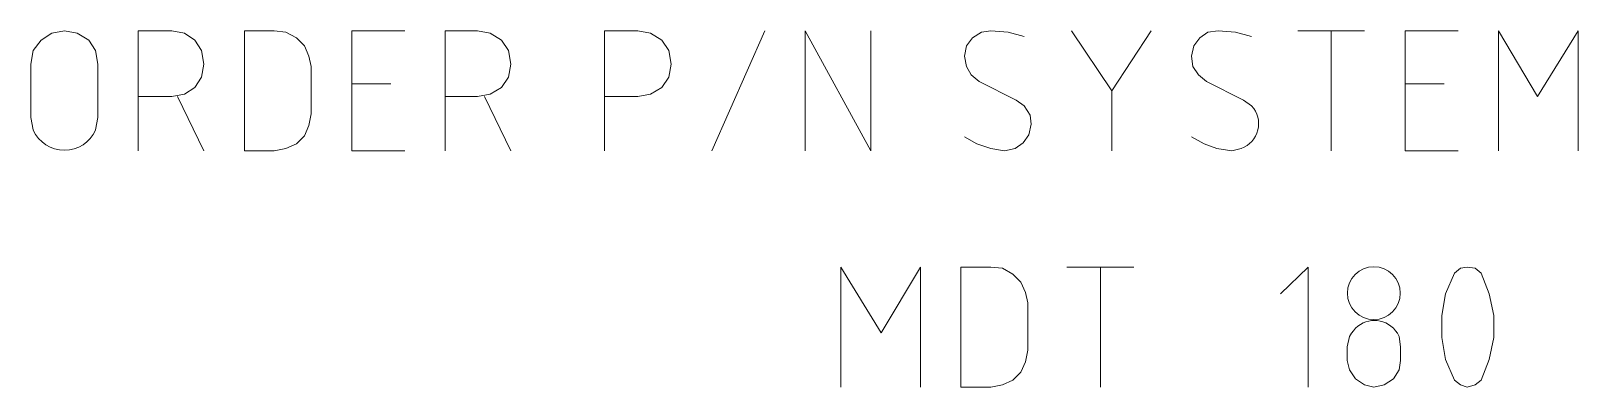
# Model space of a CAD drawing. Header units: inches. Extents: x 0 to 16.2, y 0 to 11.4.
# Drawn here: x 11.675 to 12.793, y 5.333 to 5.591 of the extents above; entities that cross this region are included whole.
import ezdxf

# ---------------------------------------------------------------- set-up
doc = ezdxf.new("R2010")
doc.units = ezdxf.units.IN
doc.header["$MEASUREMENT"] = 0
doc.layers.add('Color-7-Line_Weight-20', color=7, linetype='Continuous', lineweight=20)

msp = doc.modelspace()

# ---------------------------------------------------------------- linework, layer by layer
at = {"layer": 'Color-7-Line_Weight-20', "linetype": 'Continuous'}
for p, q in [((12.1667, 5.5042), (12.205, 5.5908)), ((12.59, 5.5908), (12.6383, 5.5908)), ((12.6142, 5.5042), (12.6142, 5.5908)), ((11.7808, 5.5433), (11.8, 5.5042)), ((11.935, 5.5525), (11.9067, 5.5525)), ((12.0025, 5.5433), (12.0217, 5.5042)), ((12.4558, 5.5475), (12.4558, 5.5042)), ((12.6958, 5.5525), (12.6675, 5.5525)), ((12.4233, 5.42), (12.4717, 5.42)), ((12.4475, 5.3333), (12.4475, 5.42))]:
    msp.add_line(p, q, dxfattribs=at)
for points in [[(11.6767, 5.5192), (11.675, 5.5283), (11.675, 5.5667), (11.6767, 5.5767), (11.6825, 5.5842), (11.69, 5.5892), (11.6992, 5.5908), (11.7083, 5.5892), (11.7167, 5.5842), (11.7217, 5.5767), (11.7233, 5.5667), (11.7233, 5.5283), (11.7217, 5.5192)], [(11.7525, 5.5042), (11.7525, 5.5908), (11.7767, 5.5908), (11.7858, 5.5892), (11.7933, 5.5842), (11.7983, 5.5767), (11.8, 5.5667), (11.7983, 5.5575), (11.7933, 5.55), (11.7858, 5.545), (11.7767, 5.5433), (11.7525, 5.5433)], [(11.945, 5.5908), (11.9067, 5.5908), (11.9067, 5.5042), (11.945, 5.5042)], [(11.9742, 5.5042), (11.9742, 5.5908), (11.9975, 5.5908), (12.0067, 5.5892), (12.015, 5.5842), (12.02, 5.5767), (12.0217, 5.5667), (12.02, 5.5575), (12.015, 5.55), (12.0067, 5.545), (11.9975, 5.5433), (11.9742, 5.5433)], [(12.0892, 5.5042), (12.0892, 5.5908), (12.1133, 5.5908), (12.1225, 5.5892), (12.1308, 5.5842), (12.1358, 5.5767), (12.1375, 5.5667), (12.1358, 5.5575), (12.1308, 5.55), (12.1225, 5.545), (12.1133, 5.5433), (12.0892, 5.5433)], [(12.2342, 5.5042), (12.2342, 5.5908), (12.2817, 5.5042), (12.2817, 5.5908)], [(12.3925, 5.5867), (12.3808, 5.59), (12.3683, 5.5908), (12.3617, 5.59), (12.355, 5.5858), (12.3508, 5.58), (12.3492, 5.5725), (12.3508, 5.565), (12.3542, 5.5592), (12.36, 5.5542), (12.3867, 5.5408), (12.3925, 5.5367), (12.3967, 5.53), (12.3975, 5.5233), (12.3958, 5.5158), (12.3917, 5.51), (12.3858, 5.5058), (12.3783, 5.5042), (12.3683, 5.5058), (12.3583, 5.5092), (12.3492, 5.5142)], [(12.4267, 5.5908), (12.4558, 5.5475), (12.4842, 5.5908)], [(12.5567, 5.5867), (12.545, 5.59), (12.5325, 5.5908), (12.525, 5.59), (12.5192, 5.5858), (12.515, 5.58), (12.5133, 5.5725), (12.5142, 5.565), (12.5183, 5.5592), (12.5242, 5.5542), (12.5508, 5.5408), (12.5567, 5.5367)], [(12.7058, 5.5908), (12.6675, 5.5908), (12.6675, 5.5042), (12.7058, 5.5042)], [(12.735, 5.5042), (12.735, 5.5908), (12.7633, 5.5433), (12.7925, 5.5908), (12.7925, 5.5042)], [(12.5492, 5.5058), (12.5425, 5.5042), (12.5317, 5.5058), (12.5225, 5.5092), (12.5133, 5.5142)], [(12.26, 5.3333), (12.26, 5.42), (12.2892, 5.3725), (12.3175, 5.42), (12.3175, 5.3333)], [(12.5775, 5.4008), (12.5975, 5.42), (12.5975, 5.3333)]]:
    msp.add_lwpolyline(points, dxfattribs=at)
for points in [[(11.8292, 5.5042), (11.8508, 5.5042), (11.8592, 5.5058), (11.8667, 5.5092), (11.8725, 5.515), (11.8758, 5.5225), (11.8775, 5.5308), (11.8775, 5.565), (11.8758, 5.5725), (11.8725, 5.58), (11.8667, 5.5858), (11.8592, 5.59), (11.8508, 5.5908), (11.8292, 5.5908)], [(12.3467, 5.3333), (12.3683, 5.3333), (12.3767, 5.335), (12.3842, 5.3383), (12.39, 5.3442), (12.3933, 5.3517), (12.395, 5.36), (12.395, 5.3942), (12.3933, 5.4017), (12.39, 5.4092), (12.3842, 5.415), (12.3767, 5.4192), (12.3683, 5.42), (12.3467, 5.42)], [(12.6967, 5.3533), (12.6942, 5.3692), (12.6942, 5.385), (12.6967, 5.4008), (12.7033, 5.4158), (12.7075, 5.4192), (12.7125, 5.42), (12.7183, 5.4192), (12.7225, 5.4158), (12.7283, 5.4008), (12.7317, 5.385), (12.7317, 5.3692), (12.7283, 5.3533), (12.7225, 5.3383), (12.7183, 5.335), (12.7125, 5.3333), (12.7075, 5.335), (12.7033, 5.3383)], [(12.6258, 5.3625), (12.6258, 5.3525), (12.6275, 5.3458), (12.6317, 5.3392), (12.6383, 5.335), (12.645, 5.3333), (12.6525, 5.335), (12.6592, 5.3392), (12.6633, 5.3458), (12.6642, 5.3525), (12.6642, 5.3625), (12.6633, 5.37), (12.6621, 5.3722), (12.6606, 5.3741), (12.6591, 5.3759), (12.6573, 5.3774), (12.6555, 5.3786), (12.6536, 5.3797), (12.6516, 5.3805), (12.6496, 5.381), (12.6475, 5.3814), (12.6454, 5.3815), (12.6433, 5.3814), (12.6413, 5.381), (12.6392, 5.3805), (12.6372, 5.3797), (12.6353, 5.3786), (12.6335, 5.3774), (12.6318, 5.3759), (12.6302, 5.3741), (12.6288, 5.3722), (12.6275, 5.37)]]:
    msp.add_lwpolyline(points, close=True, dxfattribs=at)
msp.add_circle((12.645, 5.4012), 0.0191, dxfattribs=at)
for centre, radius, start, end in [((12.5428, 5.5237), 0.019, 289.6216, 43.0339), ((11.6992, 5.5291), 0.0246, 203.8938, 336.1062)]:
    msp.add_arc(centre, radius, start, end, dxfattribs=at)

doc.saveas('drawing.dxf')
